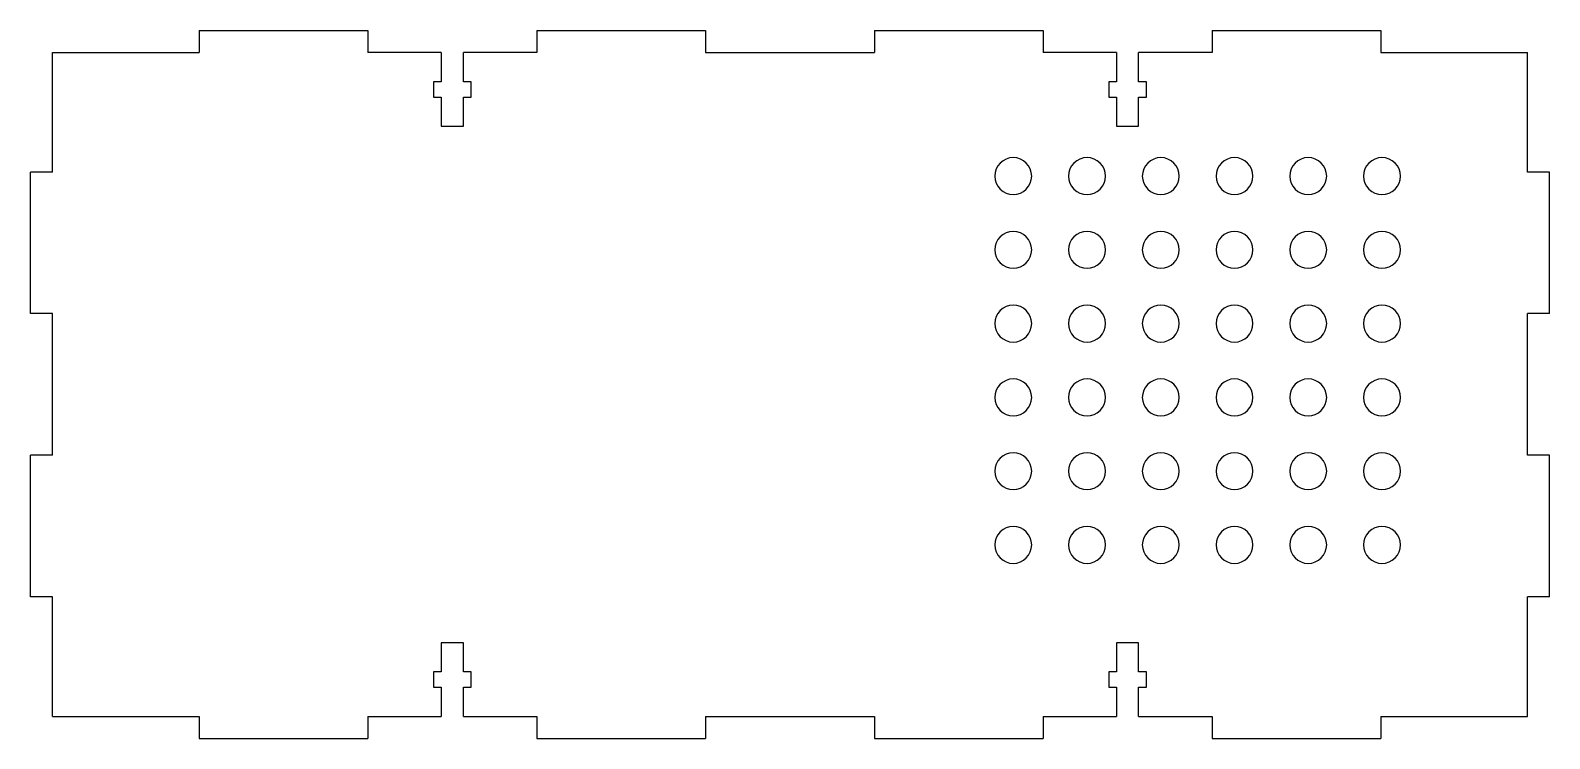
# Model space of a CAD drawing. Extents: x -206 to 219, y -253 to 211.
# Drawn here: x -93.5 to 112.5, y 114.9 to 210.9 of the extents above; entities that cross this region are included whole.
import ezdxf

# ---------------------------------------------------------------- set-up
doc = ezdxf.new("R2010")
doc.units = 0
doc.layers.add('LAYER_1', color=7, linetype='CONTINUOUS')

msp = doc.modelspace()

# ---------------------------------------------------------------- linework, layer by layer
at = {"layer": 'LAYER_1'}
for points in [[(-70.65, 210.93), (-70.65, 207.93)], [(-70.65, 210.93), (-47.77, 210.93)], [(-47.77, 210.93), (-47.77, 207.93)], [(-24.88, 210.93), (-24.88, 207.93)], [(-24.88, 210.93), (-1.99, 210.93)], [(-1.99, 210.93), (-1.99, 207.93)], [(20.9, 210.93), (20.9, 207.93)], [(20.9, 210.93), (43.79, 210.93)], [(43.79, 210.93), (43.79, 207.93)], [(66.68, 210.93), (66.68, 207.93)], [(66.68, 210.93), (89.57, 210.93)], [(89.57, 210.93), (89.57, 207.93)], [(-90.54, 207.93), (-70.65, 207.93)], [(-90.54, 191.73), (-90.54, 207.93)], [(-37.82, 207.93), (-47.77, 207.93)], [(-37.82, 207.93), (-37.82, 203.97), (-38.87, 203.97), (-38.87, 201.87), (-37.82, 201.87), (-37.82, 197.93), (-34.82, 197.93), (-34.82, 201.87), (-33.77, 201.87), (-33.77, 203.97), (-34.82, 203.97), (-34.82, 207.93)], [(-24.88, 207.93), (-34.82, 207.93)], [(-1.99, 207.93), (20.9, 207.93)], [(53.73, 207.93), (43.79, 207.93)], [(53.73, 207.93), (53.73, 203.97), (52.68, 203.97), (52.68, 201.87), (53.73, 201.87), (53.73, 197.93), (56.73, 197.93), (56.73, 201.87), (57.78, 201.87), (57.78, 203.97), (56.73, 203.97), (56.73, 207.93)], [(66.68, 207.93), (56.73, 207.93)], [(89.57, 207.93), (109.46, 207.93)], [(109.46, 191.73), (109.46, 207.93)], [(-93.54, 172.53), (-93.54, 191.73)], [(-90.54, 191.73), (-93.54, 191.73)], [(112.46, 191.73), (109.46, 191.73)], [(112.46, 172.53), (112.46, 191.73)], [(-90.54, 172.53), (-93.54, 172.53)], [(-90.54, 153.33), (-90.54, 172.53)], [(109.46, 153.33), (109.46, 172.53)], [(112.46, 172.53), (109.46, 172.53)], [(-93.54, 134.13), (-93.54, 153.33)], [(-90.54, 153.33), (-93.54, 153.33)], [(112.46, 153.33), (109.46, 153.33)], [(112.46, 134.13), (112.46, 153.33)], [(-90.54, 134.13), (-93.54, 134.13)], [(-90.54, 117.93), (-90.54, 134.13)], [(109.46, 117.93), (109.46, 134.13)], [(112.46, 134.13), (109.46, 134.13)], [(-34.82, 117.93), (-34.82, 121.88), (-33.77, 121.88), (-33.77, 123.98), (-34.82, 123.98), (-34.82, 127.93), (-37.82, 127.93), (-37.82, 123.98), (-38.87, 123.98), (-38.87, 121.88), (-37.82, 121.88), (-37.82, 117.93)], [(56.73, 117.93), (56.73, 121.88), (57.78, 121.88), (57.78, 123.98), (56.73, 123.98), (56.73, 127.93), (53.73, 127.93), (53.73, 123.98), (52.68, 123.98), (52.68, 121.88), (53.73, 121.88), (53.73, 117.93)], [(-90.54, 117.93), (-70.65, 117.93)], [(-70.65, 117.93), (-70.65, 114.93)], [(-47.77, 117.93), (-47.77, 114.93)], [(-47.77, 117.93), (-37.82, 117.93)], [(-34.82, 117.93), (-24.88, 117.93)], [(-24.88, 117.93), (-24.88, 114.93)], [(-1.99, 117.93), (-1.99, 114.93)], [(-1.99, 117.93), (20.9, 117.93)], [(20.9, 117.93), (20.9, 114.93)], [(43.79, 117.93), (43.79, 114.93)], [(43.79, 117.93), (53.73, 117.93)], [(56.73, 117.93), (66.68, 117.93)], [(66.68, 117.93), (66.68, 114.93)], [(89.57, 117.93), (89.57, 114.93)], [(89.57, 117.93), (109.46, 117.93)], [(-70.65, 114.93), (-47.77, 114.93)], [(-24.88, 114.93), (-1.99, 114.93)], [(20.9, 114.93), (43.79, 114.93)], [(66.68, 114.93), (89.57, 114.93)]]:
    msp.add_lwpolyline(points, dxfattribs=at)
at = {"layer": 'LAYER_1', "color": 250}
for points in [[(39.73, 193.68), (39.24, 193.63), (38.77, 193.49), (38.34, 193.26), (37.96, 192.95), (37.65, 192.57), (37.42, 192.14), (37.28, 191.67), (37.23, 191.18), (37.28, 190.69), (37.42, 190.23), (37.65, 189.79), (37.96, 189.41), (38.34, 189.1), (38.77, 188.87), (39.24, 188.73), (39.73, 188.68), (40.22, 188.73), (40.69, 188.87), (41.12, 189.1), (41.5, 189.41), (41.81, 189.79), (42.04, 190.23), (42.18, 190.69), (42.23, 191.18), (42.18, 191.67), (42.04, 192.14), (41.81, 192.57), (41.5, 192.95), (41.12, 193.26), (40.69, 193.49), (40.22, 193.63)], [(49.73, 193.68), (49.24, 193.63), (48.77, 193.49), (48.34, 193.26), (47.96, 192.95), (47.65, 192.57), (47.42, 192.14), (47.28, 191.67), (47.23, 191.18), (47.28, 190.69), (47.42, 190.23), (47.65, 189.79), (47.96, 189.41), (48.34, 189.1), (48.77, 188.87), (49.24, 188.73), (49.73, 188.68), (50.22, 188.73), (50.69, 188.87), (51.12, 189.1), (51.5, 189.41), (51.81, 189.79), (52.04, 190.23), (52.18, 190.69), (52.23, 191.18), (52.18, 191.67), (52.04, 192.14), (51.81, 192.57), (51.5, 192.95), (51.12, 193.26), (50.69, 193.49), (50.22, 193.63)], [(59.73, 193.68), (59.24, 193.63), (58.77, 193.49), (58.34, 193.26), (57.96, 192.95), (57.65, 192.57), (57.42, 192.14), (57.28, 191.67), (57.23, 191.18), (57.28, 190.69), (57.42, 190.23), (57.65, 189.79), (57.96, 189.41), (58.34, 189.1), (58.77, 188.87), (59.24, 188.73), (59.73, 188.68), (60.22, 188.73), (60.69, 188.87), (61.12, 189.1), (61.5, 189.41), (61.81, 189.79), (62.04, 190.23), (62.18, 190.69), (62.23, 191.18), (62.18, 191.67), (62.04, 192.14), (61.81, 192.57), (61.5, 192.95), (61.12, 193.26), (60.69, 193.49), (60.22, 193.63)], [(69.73, 193.68), (69.24, 193.63), (68.77, 193.49), (68.34, 193.26), (67.96, 192.95), (67.65, 192.57), (67.42, 192.14), (67.28, 191.67), (67.23, 191.18), (67.28, 190.69), (67.42, 190.23), (67.65, 189.79), (67.96, 189.41), (68.34, 189.1), (68.77, 188.87), (69.24, 188.73), (69.73, 188.68), (70.22, 188.73), (70.69, 188.87), (71.12, 189.1), (71.5, 189.41), (71.81, 189.79), (72.04, 190.23), (72.18, 190.69), (72.23, 191.18), (72.18, 191.67), (72.04, 192.14), (71.81, 192.57), (71.5, 192.95), (71.12, 193.26), (70.69, 193.49), (70.22, 193.63)], [(79.73, 193.68), (79.24, 193.63), (78.77, 193.49), (78.34, 193.26), (77.96, 192.95), (77.65, 192.57), (77.42, 192.14), (77.28, 191.67), (77.23, 191.18), (77.28, 190.69), (77.42, 190.23), (77.65, 189.79), (77.96, 189.41), (78.34, 189.1), (78.77, 188.87), (79.24, 188.73), (79.73, 188.68), (80.22, 188.73), (80.69, 188.87), (81.12, 189.1), (81.5, 189.41), (81.81, 189.79), (82.04, 190.23), (82.18, 190.69), (82.23, 191.18), (82.18, 191.67), (82.04, 192.14), (81.81, 192.57), (81.5, 192.95), (81.12, 193.26), (80.69, 193.49), (80.22, 193.63)], [(89.73, 193.68), (89.24, 193.63), (88.77, 193.49), (88.34, 193.26), (87.96, 192.95), (87.65, 192.57), (87.42, 192.14), (87.28, 191.67), (87.23, 191.18), (87.28, 190.69), (87.42, 190.23), (87.65, 189.79), (87.96, 189.41), (88.34, 189.1), (88.77, 188.87), (89.24, 188.73), (89.73, 188.68), (90.22, 188.73), (90.69, 188.87), (91.12, 189.1), (91.5, 189.41), (91.81, 189.79), (92.04, 190.23), (92.18, 190.69), (92.23, 191.18), (92.18, 191.67), (92.04, 192.14), (91.81, 192.57), (91.5, 192.95), (91.12, 193.26), (90.69, 193.49), (90.22, 193.63)], [(39.73, 183.68), (39.24, 183.63), (38.77, 183.49), (38.34, 183.26), (37.96, 182.95), (37.65, 182.57), (37.42, 182.14), (37.28, 181.67), (37.23, 181.18), (37.28, 180.69), (37.42, 180.23), (37.65, 179.79), (37.96, 179.41), (38.34, 179.1), (38.77, 178.87), (39.24, 178.73), (39.73, 178.68), (40.22, 178.73), (40.69, 178.87), (41.12, 179.1), (41.5, 179.41), (41.81, 179.79), (42.04, 180.23), (42.18, 180.69), (42.23, 181.18), (42.18, 181.67), (42.04, 182.14), (41.81, 182.57), (41.5, 182.95), (41.12, 183.26), (40.69, 183.49), (40.22, 183.63)], [(49.73, 183.68), (49.24, 183.63), (48.77, 183.49), (48.34, 183.26), (47.96, 182.95), (47.65, 182.57), (47.42, 182.14), (47.28, 181.67), (47.23, 181.18), (47.28, 180.69), (47.42, 180.23), (47.65, 179.79), (47.96, 179.41), (48.34, 179.1), (48.77, 178.87), (49.24, 178.73), (49.73, 178.68), (50.22, 178.73), (50.69, 178.87), (51.12, 179.1), (51.5, 179.41), (51.81, 179.79), (52.04, 180.23), (52.18, 180.69), (52.23, 181.18), (52.18, 181.67), (52.04, 182.14), (51.81, 182.57), (51.5, 182.95), (51.12, 183.26), (50.69, 183.49), (50.22, 183.63)], [(59.73, 183.68), (59.24, 183.63), (58.77, 183.49), (58.34, 183.26), (57.96, 182.95), (57.65, 182.57), (57.42, 182.14), (57.28, 181.67), (57.23, 181.18), (57.28, 180.69), (57.42, 180.23), (57.65, 179.79), (57.96, 179.41), (58.34, 179.1), (58.77, 178.87), (59.24, 178.73), (59.73, 178.68), (60.22, 178.73), (60.69, 178.87), (61.12, 179.1), (61.5, 179.41), (61.81, 179.79), (62.04, 180.23), (62.18, 180.69), (62.23, 181.18), (62.18, 181.67), (62.04, 182.14), (61.81, 182.57), (61.5, 182.95), (61.12, 183.26), (60.69, 183.49), (60.22, 183.63)], [(69.73, 183.68), (69.24, 183.63), (68.77, 183.49), (68.34, 183.26), (67.96, 182.95), (67.65, 182.57), (67.42, 182.14), (67.28, 181.67), (67.23, 181.18), (67.28, 180.69), (67.42, 180.23), (67.65, 179.79), (67.96, 179.41), (68.34, 179.1), (68.77, 178.87), (69.24, 178.73), (69.73, 178.68), (70.22, 178.73), (70.69, 178.87), (71.12, 179.1), (71.5, 179.41), (71.81, 179.79), (72.04, 180.23), (72.18, 180.69), (72.23, 181.18), (72.18, 181.67), (72.04, 182.14), (71.81, 182.57), (71.5, 182.95), (71.12, 183.26), (70.69, 183.49), (70.22, 183.63)], [(79.73, 183.68), (79.24, 183.63), (78.77, 183.49), (78.34, 183.26), (77.96, 182.95), (77.65, 182.57), (77.42, 182.14), (77.28, 181.67), (77.23, 181.18), (77.28, 180.69), (77.42, 180.23), (77.65, 179.79), (77.96, 179.41), (78.34, 179.1), (78.77, 178.87), (79.24, 178.73), (79.73, 178.68), (80.22, 178.73), (80.69, 178.87), (81.12, 179.1), (81.5, 179.41), (81.81, 179.79), (82.04, 180.23), (82.18, 180.69), (82.23, 181.18), (82.18, 181.67), (82.04, 182.14), (81.81, 182.57), (81.5, 182.95), (81.12, 183.26), (80.69, 183.49), (80.22, 183.63)], [(89.73, 183.68), (89.24, 183.63), (88.77, 183.49), (88.34, 183.26), (87.96, 182.95), (87.65, 182.57), (87.42, 182.14), (87.28, 181.67), (87.23, 181.18), (87.28, 180.69), (87.42, 180.23), (87.65, 179.79), (87.96, 179.41), (88.34, 179.1), (88.77, 178.87), (89.24, 178.73), (89.73, 178.68), (90.22, 178.73), (90.69, 178.87), (91.12, 179.1), (91.5, 179.41), (91.81, 179.79), (92.04, 180.23), (92.18, 180.69), (92.23, 181.18), (92.18, 181.67), (92.04, 182.14), (91.81, 182.57), (91.5, 182.95), (91.12, 183.26), (90.69, 183.49), (90.22, 183.63)], [(39.73, 173.68), (39.24, 173.63), (38.77, 173.49), (38.34, 173.26), (37.96, 172.95), (37.65, 172.57), (37.42, 172.14), (37.28, 171.67), (37.23, 171.18), (37.28, 170.69), (37.42, 170.23), (37.65, 169.79), (37.96, 169.41), (38.34, 169.1), (38.77, 168.87), (39.24, 168.73), (39.73, 168.68), (40.22, 168.73), (40.69, 168.87), (41.12, 169.1), (41.5, 169.41), (41.81, 169.79), (42.04, 170.23), (42.18, 170.69), (42.23, 171.18), (42.18, 171.67), (42.04, 172.14), (41.81, 172.57), (41.5, 172.95), (41.12, 173.26), (40.69, 173.49), (40.22, 173.63)], [(49.73, 173.68), (49.24, 173.63), (48.77, 173.49), (48.34, 173.26), (47.96, 172.95), (47.65, 172.57), (47.42, 172.14), (47.28, 171.67), (47.23, 171.18), (47.28, 170.69), (47.42, 170.23), (47.65, 169.79), (47.96, 169.41), (48.34, 169.1), (48.77, 168.87), (49.24, 168.73), (49.73, 168.68), (50.22, 168.73), (50.69, 168.87), (51.12, 169.1), (51.5, 169.41), (51.81, 169.79), (52.04, 170.23), (52.18, 170.69), (52.23, 171.18), (52.18, 171.67), (52.04, 172.14), (51.81, 172.57), (51.5, 172.95), (51.12, 173.26), (50.69, 173.49), (50.22, 173.63)], [(59.73, 173.68), (59.24, 173.63), (58.77, 173.49), (58.34, 173.26), (57.96, 172.95), (57.65, 172.57), (57.42, 172.14), (57.28, 171.67), (57.23, 171.18), (57.28, 170.69), (57.42, 170.23), (57.65, 169.79), (57.96, 169.41), (58.34, 169.1), (58.77, 168.87), (59.24, 168.73), (59.73, 168.68), (60.22, 168.73), (60.69, 168.87), (61.12, 169.1), (61.5, 169.41), (61.81, 169.79), (62.04, 170.23), (62.18, 170.69), (62.23, 171.18), (62.18, 171.67), (62.04, 172.14), (61.81, 172.57), (61.5, 172.95), (61.12, 173.26), (60.69, 173.49), (60.22, 173.63)], [(69.73, 173.68), (69.24, 173.63), (68.77, 173.49), (68.34, 173.26), (67.96, 172.95), (67.65, 172.57), (67.42, 172.14), (67.28, 171.67), (67.23, 171.18), (67.28, 170.69), (67.42, 170.23), (67.65, 169.79), (67.96, 169.41), (68.34, 169.1), (68.77, 168.87), (69.24, 168.73), (69.73, 168.68), (70.22, 168.73), (70.69, 168.87), (71.12, 169.1), (71.5, 169.41), (71.81, 169.79), (72.04, 170.23), (72.18, 170.69), (72.23, 171.18), (72.18, 171.67), (72.04, 172.14), (71.81, 172.57), (71.5, 172.95), (71.12, 173.26), (70.69, 173.49), (70.22, 173.63)], [(79.73, 173.68), (79.24, 173.63), (78.77, 173.49), (78.34, 173.26), (77.96, 172.95), (77.65, 172.57), (77.42, 172.14), (77.28, 171.67), (77.23, 171.18), (77.28, 170.69), (77.42, 170.23), (77.65, 169.79), (77.96, 169.41), (78.34, 169.1), (78.77, 168.87), (79.24, 168.73), (79.73, 168.68), (80.22, 168.73), (80.69, 168.87), (81.12, 169.1), (81.5, 169.41), (81.81, 169.79), (82.04, 170.23), (82.18, 170.69), (82.23, 171.18), (82.18, 171.67), (82.04, 172.14), (81.81, 172.57), (81.5, 172.95), (81.12, 173.26), (80.69, 173.49), (80.22, 173.63)], [(89.73, 173.68), (89.24, 173.63), (88.77, 173.49), (88.34, 173.26), (87.96, 172.95), (87.65, 172.57), (87.42, 172.14), (87.28, 171.67), (87.23, 171.18), (87.28, 170.69), (87.42, 170.23), (87.65, 169.79), (87.96, 169.41), (88.34, 169.1), (88.77, 168.87), (89.24, 168.73), (89.73, 168.68), (90.22, 168.73), (90.69, 168.87), (91.12, 169.1), (91.5, 169.41), (91.81, 169.79), (92.04, 170.23), (92.18, 170.69), (92.23, 171.18), (92.18, 171.67), (92.04, 172.14), (91.81, 172.57), (91.5, 172.95), (91.12, 173.26), (90.69, 173.49), (90.22, 173.63)], [(39.73, 163.68), (39.24, 163.63), (38.77, 163.49), (38.34, 163.26), (37.96, 162.95), (37.65, 162.57), (37.42, 162.14), (37.28, 161.67), (37.23, 161.18), (37.28, 160.69), (37.42, 160.23), (37.65, 159.79), (37.96, 159.41), (38.34, 159.1), (38.77, 158.87), (39.24, 158.73), (39.73, 158.68), (40.22, 158.73), (40.69, 158.87), (41.12, 159.1), (41.5, 159.41), (41.81, 159.79), (42.04, 160.23), (42.18, 160.69), (42.23, 161.18), (42.18, 161.67), (42.04, 162.14), (41.81, 162.57), (41.5, 162.95), (41.12, 163.26), (40.69, 163.49), (40.22, 163.63)], [(49.73, 163.68), (49.24, 163.63), (48.77, 163.49), (48.34, 163.26), (47.96, 162.95), (47.65, 162.57), (47.42, 162.14), (47.28, 161.67), (47.23, 161.18), (47.28, 160.69), (47.42, 160.23), (47.65, 159.79), (47.96, 159.41), (48.34, 159.1), (48.77, 158.87), (49.24, 158.73), (49.73, 158.68), (50.22, 158.73), (50.69, 158.87), (51.12, 159.1), (51.5, 159.41), (51.81, 159.79), (52.04, 160.23), (52.18, 160.69), (52.23, 161.18), (52.18, 161.67), (52.04, 162.14), (51.81, 162.57), (51.5, 162.95), (51.12, 163.26), (50.69, 163.49), (50.22, 163.63)], [(59.73, 163.68), (59.24, 163.63), (58.77, 163.49), (58.34, 163.26), (57.96, 162.95), (57.65, 162.57), (57.42, 162.14), (57.28, 161.67), (57.23, 161.18), (57.28, 160.69), (57.42, 160.23), (57.65, 159.79), (57.96, 159.41), (58.34, 159.1), (58.77, 158.87), (59.24, 158.73), (59.73, 158.68), (60.22, 158.73), (60.69, 158.87), (61.12, 159.1), (61.5, 159.41), (61.81, 159.79), (62.04, 160.23), (62.18, 160.69), (62.23, 161.18), (62.18, 161.67), (62.04, 162.14), (61.81, 162.57), (61.5, 162.95), (61.12, 163.26), (60.69, 163.49), (60.22, 163.63)], [(69.73, 163.68), (69.24, 163.63), (68.77, 163.49), (68.34, 163.26), (67.96, 162.95), (67.65, 162.57), (67.42, 162.14), (67.28, 161.67), (67.23, 161.18), (67.28, 160.69), (67.42, 160.23), (67.65, 159.79), (67.96, 159.41), (68.34, 159.1), (68.77, 158.87), (69.24, 158.73), (69.73, 158.68), (70.22, 158.73), (70.69, 158.87), (71.12, 159.1), (71.5, 159.41), (71.81, 159.79), (72.04, 160.23), (72.18, 160.69), (72.23, 161.18), (72.18, 161.67), (72.04, 162.14), (71.81, 162.57), (71.5, 162.95), (71.12, 163.26), (70.69, 163.49), (70.22, 163.63)], [(79.73, 163.68), (79.24, 163.63), (78.77, 163.49), (78.34, 163.26), (77.96, 162.95), (77.65, 162.57), (77.42, 162.14), (77.28, 161.67), (77.23, 161.18), (77.28, 160.69), (77.42, 160.23), (77.65, 159.79), (77.96, 159.41), (78.34, 159.1), (78.77, 158.87), (79.24, 158.73), (79.73, 158.68), (80.22, 158.73), (80.69, 158.87), (81.12, 159.1), (81.5, 159.41), (81.81, 159.79), (82.04, 160.23), (82.18, 160.69), (82.23, 161.18), (82.18, 161.67), (82.04, 162.14), (81.81, 162.57), (81.5, 162.95), (81.12, 163.26), (80.69, 163.49), (80.22, 163.63)], [(89.73, 163.68), (89.24, 163.63), (88.77, 163.49), (88.34, 163.26), (87.96, 162.95), (87.65, 162.57), (87.42, 162.14), (87.28, 161.67), (87.23, 161.18), (87.28, 160.69), (87.42, 160.23), (87.65, 159.79), (87.96, 159.41), (88.34, 159.1), (88.77, 158.87), (89.24, 158.73), (89.73, 158.68), (90.22, 158.73), (90.69, 158.87), (91.12, 159.1), (91.5, 159.41), (91.81, 159.79), (92.04, 160.23), (92.18, 160.69), (92.23, 161.18), (92.18, 161.67), (92.04, 162.14), (91.81, 162.57), (91.5, 162.95), (91.12, 163.26), (90.69, 163.49), (90.22, 163.63)], [(39.73, 153.68), (39.24, 153.63), (38.77, 153.49), (38.34, 153.26), (37.96, 152.95), (37.65, 152.57), (37.42, 152.14), (37.28, 151.67), (37.23, 151.18), (37.28, 150.69), (37.42, 150.23), (37.65, 149.79), (37.96, 149.41), (38.34, 149.1), (38.77, 148.87), (39.24, 148.73), (39.73, 148.68), (40.22, 148.73), (40.69, 148.87), (41.12, 149.1), (41.5, 149.41), (41.81, 149.79), (42.04, 150.23), (42.18, 150.69), (42.23, 151.18), (42.18, 151.67), (42.04, 152.14), (41.81, 152.57), (41.5, 152.95), (41.12, 153.26), (40.69, 153.49), (40.22, 153.63)], [(49.73, 153.68), (49.24, 153.63), (48.77, 153.49), (48.34, 153.26), (47.96, 152.95), (47.65, 152.57), (47.42, 152.14), (47.28, 151.67), (47.23, 151.18), (47.28, 150.69), (47.42, 150.23), (47.65, 149.79), (47.96, 149.41), (48.34, 149.1), (48.77, 148.87), (49.24, 148.73), (49.73, 148.68), (50.22, 148.73), (50.69, 148.87), (51.12, 149.1), (51.5, 149.41), (51.81, 149.79), (52.04, 150.23), (52.18, 150.69), (52.23, 151.18), (52.18, 151.67), (52.04, 152.14), (51.81, 152.57), (51.5, 152.95), (51.12, 153.26), (50.69, 153.49), (50.22, 153.63)], [(59.73, 153.68), (59.24, 153.63), (58.77, 153.49), (58.34, 153.26), (57.96, 152.95), (57.65, 152.57), (57.42, 152.14), (57.28, 151.67), (57.23, 151.18), (57.28, 150.69), (57.42, 150.23), (57.65, 149.79), (57.96, 149.41), (58.34, 149.1), (58.77, 148.87), (59.24, 148.73), (59.73, 148.68), (60.22, 148.73), (60.69, 148.87), (61.12, 149.1), (61.5, 149.41), (61.81, 149.79), (62.04, 150.23), (62.18, 150.69), (62.23, 151.18), (62.18, 151.67), (62.04, 152.14), (61.81, 152.57), (61.5, 152.95), (61.12, 153.26), (60.69, 153.49), (60.22, 153.63)], [(69.73, 153.68), (69.24, 153.63), (68.77, 153.49), (68.34, 153.26), (67.96, 152.95), (67.65, 152.57), (67.42, 152.14), (67.28, 151.67), (67.23, 151.18), (67.28, 150.69), (67.42, 150.23), (67.65, 149.79), (67.96, 149.41), (68.34, 149.1), (68.77, 148.87), (69.24, 148.73), (69.73, 148.68), (70.22, 148.73), (70.69, 148.87), (71.12, 149.1), (71.5, 149.41), (71.81, 149.79), (72.04, 150.23), (72.18, 150.69), (72.23, 151.18), (72.18, 151.67), (72.04, 152.14), (71.81, 152.57), (71.5, 152.95), (71.12, 153.26), (70.69, 153.49), (70.22, 153.63)], [(79.73, 153.68), (79.24, 153.63), (78.77, 153.49), (78.34, 153.26), (77.96, 152.95), (77.65, 152.57), (77.42, 152.14), (77.28, 151.67), (77.23, 151.18), (77.28, 150.69), (77.42, 150.23), (77.65, 149.79), (77.96, 149.41), (78.34, 149.1), (78.77, 148.87), (79.24, 148.73), (79.73, 148.68), (80.22, 148.73), (80.69, 148.87), (81.12, 149.1), (81.5, 149.41), (81.81, 149.79), (82.04, 150.23), (82.18, 150.69), (82.23, 151.18), (82.18, 151.67), (82.04, 152.14), (81.81, 152.57), (81.5, 152.95), (81.12, 153.26), (80.69, 153.49), (80.22, 153.63)], [(89.73, 153.68), (89.24, 153.63), (88.77, 153.49), (88.34, 153.26), (87.96, 152.95), (87.65, 152.57), (87.42, 152.14), (87.28, 151.67), (87.23, 151.18), (87.28, 150.69), (87.42, 150.23), (87.65, 149.79), (87.96, 149.41), (88.34, 149.1), (88.77, 148.87), (89.24, 148.73), (89.73, 148.68), (90.22, 148.73), (90.69, 148.87), (91.12, 149.1), (91.5, 149.41), (91.81, 149.79), (92.04, 150.23), (92.18, 150.69), (92.23, 151.18), (92.18, 151.67), (92.04, 152.14), (91.81, 152.57), (91.5, 152.95), (91.12, 153.26), (90.69, 153.49), (90.22, 153.63)], [(39.73, 143.68), (39.24, 143.63), (38.77, 143.49), (38.34, 143.26), (37.96, 142.95), (37.65, 142.57), (37.42, 142.14), (37.28, 141.67), (37.23, 141.18), (37.28, 140.69), (37.42, 140.23), (37.65, 139.79), (37.96, 139.41), (38.34, 139.1), (38.77, 138.87), (39.24, 138.73), (39.73, 138.68), (40.22, 138.73), (40.69, 138.87), (41.12, 139.1), (41.5, 139.41), (41.81, 139.79), (42.04, 140.23), (42.18, 140.69), (42.23, 141.18), (42.18, 141.67), (42.04, 142.14), (41.81, 142.57), (41.5, 142.95), (41.12, 143.26), (40.69, 143.49), (40.22, 143.63)], [(49.73, 143.68), (49.24, 143.63), (48.77, 143.49), (48.34, 143.26), (47.96, 142.95), (47.65, 142.57), (47.42, 142.14), (47.28, 141.67), (47.23, 141.18), (47.28, 140.69), (47.42, 140.23), (47.65, 139.79), (47.96, 139.41), (48.34, 139.1), (48.77, 138.87), (49.24, 138.73), (49.73, 138.68), (50.22, 138.73), (50.69, 138.87), (51.12, 139.1), (51.5, 139.41), (51.81, 139.79), (52.04, 140.23), (52.18, 140.69), (52.23, 141.18), (52.18, 141.67), (52.04, 142.14), (51.81, 142.57), (51.5, 142.95), (51.12, 143.26), (50.69, 143.49), (50.22, 143.63)], [(59.73, 143.68), (59.24, 143.63), (58.77, 143.49), (58.34, 143.26), (57.96, 142.95), (57.65, 142.57), (57.42, 142.14), (57.28, 141.67), (57.23, 141.18), (57.28, 140.69), (57.42, 140.23), (57.65, 139.79), (57.96, 139.41), (58.34, 139.1), (58.77, 138.87), (59.24, 138.73), (59.73, 138.68), (60.22, 138.73), (60.69, 138.87), (61.12, 139.1), (61.5, 139.41), (61.81, 139.79), (62.04, 140.23), (62.18, 140.69), (62.23, 141.18), (62.18, 141.67), (62.04, 142.14), (61.81, 142.57), (61.5, 142.95), (61.12, 143.26), (60.69, 143.49), (60.22, 143.63)], [(69.73, 143.68), (69.24, 143.63), (68.77, 143.49), (68.34, 143.26), (67.96, 142.95), (67.65, 142.57), (67.42, 142.14), (67.28, 141.67), (67.23, 141.18), (67.28, 140.69), (67.42, 140.23), (67.65, 139.79), (67.96, 139.41), (68.34, 139.1), (68.77, 138.87), (69.24, 138.73), (69.73, 138.68), (70.22, 138.73), (70.69, 138.87), (71.12, 139.1), (71.5, 139.41), (71.81, 139.79), (72.04, 140.23), (72.18, 140.69), (72.23, 141.18), (72.18, 141.67), (72.04, 142.14), (71.81, 142.57), (71.5, 142.95), (71.12, 143.26), (70.69, 143.49), (70.22, 143.63)], [(79.73, 143.68), (79.24, 143.63), (78.77, 143.49), (78.34, 143.26), (77.96, 142.95), (77.65, 142.57), (77.42, 142.14), (77.28, 141.67), (77.23, 141.18), (77.28, 140.69), (77.42, 140.23), (77.65, 139.79), (77.96, 139.41), (78.34, 139.1), (78.77, 138.87), (79.24, 138.73), (79.73, 138.68), (80.22, 138.73), (80.69, 138.87), (81.12, 139.1), (81.5, 139.41), (81.81, 139.79), (82.04, 140.23), (82.18, 140.69), (82.23, 141.18), (82.18, 141.67), (82.04, 142.14), (81.81, 142.57), (81.5, 142.95), (81.12, 143.26), (80.69, 143.49), (80.22, 143.63)], [(89.73, 143.68), (89.24, 143.63), (88.77, 143.49), (88.34, 143.26), (87.96, 142.95), (87.65, 142.57), (87.42, 142.14), (87.28, 141.67), (87.23, 141.18), (87.28, 140.69), (87.42, 140.23), (87.65, 139.79), (87.96, 139.41), (88.34, 139.1), (88.77, 138.87), (89.24, 138.73), (89.73, 138.68), (90.22, 138.73), (90.69, 138.87), (91.12, 139.1), (91.5, 139.41), (91.81, 139.79), (92.04, 140.23), (92.18, 140.69), (92.23, 141.18), (92.18, 141.67), (92.04, 142.14), (91.81, 142.57), (91.5, 142.95), (91.12, 143.26), (90.69, 143.49), (90.22, 143.63)]]:
    msp.add_lwpolyline(points, close=True, dxfattribs=at)

doc.saveas('drawing.dxf')
